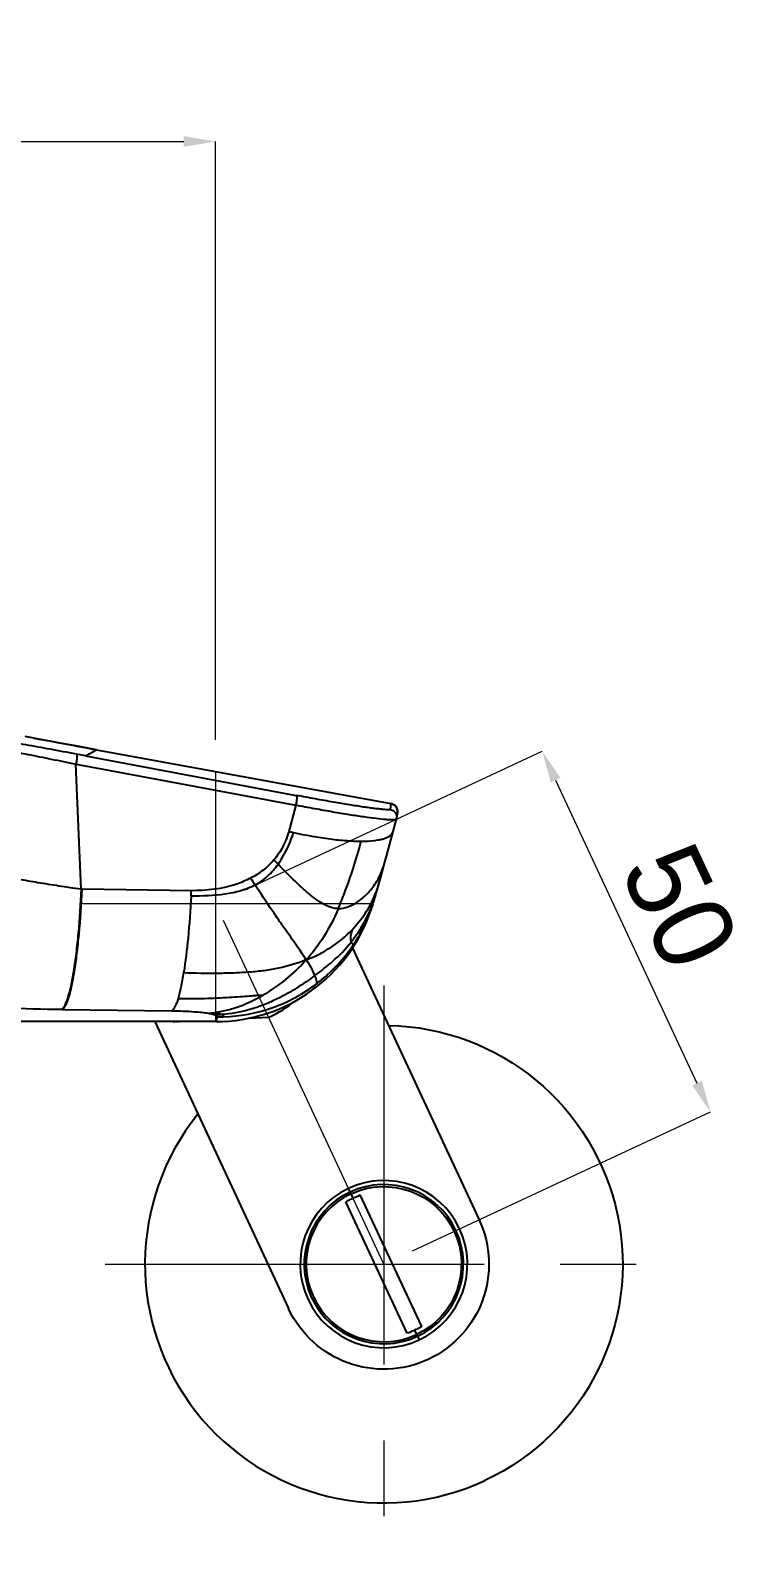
# Model space of a CAD drawing. Extents: x 0 to 1128, y 0 to 827.
# Drawn here: x 704.2 to 795, y 196.3 to 386.4 of the extents above; entities that cross this region are included whole.
import ezdxf

# ---------------------------------------------------------------- set-up
doc = ezdxf.new("R2010")
doc.units = 0
doc.header["$LTSCALE"] = 3
doc.header["$MEASUREMENT"] = 0
doc.header["$PDMODE"] = 3
doc.header["$PDSIZE"] = -10
doc.linetypes.add('CENTER', pattern=[50.8, 31.75, -6.35, 6.35, -6.35])
doc.linetypes.add('CENTER2', pattern=[28.575, 19.05, -3.175, 3.175, -3.175])
doc.layers.get('0').update_dxf_attribs({"linetype": 'CONTINUOUS'})
doc.layers.get('DEFPOINTS').update_dxf_attribs({"linetype": 'CONTINUOUS'})
doc.layers.add('1', color=7, linetype='CONTINUOUS')
doc.layers.add('Cneter', color=1, linetype='CENTER2', lineweight=13)
doc.styles.add('Daelim Dimension', font='')
doc.styles.get('Daelim Dimension').set_extended_font_data('나눔고딕')
doc.dimstyles.new('DEFAULT', dxfattribs={"dimscale": 2, "dimtxt": 2, "dimasz": 2, "dimexe": 0, "dimexo": 2, "dimgap": 1, "dimtad": 1, "dimdec": 1, "dimzin": 9, "dimdsep": 46, "dimtxsty": 'Daelim Dimension', "dimcen": 0.5, "dimclrd": 252, "dimclre": 252, "dimclrt": 3, "dimadec": 1, "dimazin": 0, "dimtfac": 1, "dimtdec": 1, "dimtix": 1, "dimtmove": 0, "dimatfit": 3, "dimfxl": 1, "dimtolj": 1, "dimtzin": 1, "dimlwd": 9, "dimlwe": 9, "dimarcsym": 0})

# ---------------------------------------------------------------- blocks, each defined once
blk = doc.blocks.new('*D6')
at = {"color": 5, "lineweight": 9, "ltscale": 0.5, "transparency": 16777216}
for p, q in [((617.5, 297.23), (617.5, 372.39)), ((621.5, 372.39), (723.5, 372.39)), ((727.5, 297.23), (727.5, 372.39))]:
    blk.add_line(p, q, dxfattribs=at)
at = {"color": 5, "ltscale": 0.5, "transparency": 16777216}
for points in [[(621.5, 373.06), (621.5, 371.73), (617.5, 372.39)], [(723.5, 373.06), (723.5, 371.73), (727.5, 372.39)]]:
    blk.add_solid(points, dxfattribs=at)
at = {"layer": 'DEFPOINTS', "color": 0, "ltscale": 0.5, "transparency": 16777216}
for p in [(727.5, 372.39), (617.5, 293.23), (727.5, 293.23)]:
    blk.add_point(p, dxfattribs=at)
at = {"color": 7, "ltscale": 0.5, "transparency": 16777216, "insert": (672.5, 379.8), "char_height": 10, "attachment_point": 5, "style": 'Daelim Dimension'}
blk.add_mtext('\\A1;110', dxfattribs=at)
blk = doc.blocks.new('*D5')
at = {"color": 5, "lineweight": 9, "ltscale": 0.5, "transparency": 16777216}
for p, q in [((731.12, 278.34), (768.52, 295.78)), ((770.21, 292.16), (787.96, 254.09)), ((752.25, 233.03), (789.65, 250.47))]:
    blk.add_line(p, q, dxfattribs=at)
at = {"color": 5, "ltscale": 0.5, "transparency": 16777216}
for points in [[(770.82, 292.44), (769.61, 291.88), (768.52, 295.78)], [(788.57, 254.37), (787.36, 253.81), (789.65, 250.47)]]:
    blk.add_solid(points, dxfattribs=at)
at = {"layer": 'DEFPOINTS', "color": 0, "ltscale": 0.5, "transparency": 16777216}
for p in [(727.5, 276.65), (789.65, 250.47), (748.63, 231.34)]:
    blk.add_point(p, dxfattribs=at)
at = {"color": 7, "ltscale": 0.5, "transparency": 16777216, "insert": (785.82, 276.27), "char_height": 10, "attachment_point": 5, "rotation": 294.9997, "style": 'Daelim Dimension'}
blk.add_mtext('\\A1;50', dxfattribs=at)

msp = doc.modelspace()

# ---------------------------------------------------------------- linework, layer by layer
at = {"color": 7, "linetype": 'Continuous'}
for p, q in [((711.18, 295.19), (710.01, 295.41)), ((711.18, 295.19), (712.55, 295.97)), ((711.18, 295.19), (737.63, 290.23)), ((712.55, 295.97), (749.53, 289.2)), ((709.94, 294.17), (711.11, 293.95)), ((710.62, 278.44), (709.94, 294.17)), ((711.11, 293.95), (737.56, 288.99)), ((737.56, 288.99), (736.68, 285.7)), ((749.53, 289.2), (749.43, 288.48)), ((749.53, 289.2), (749.53, 289.2)), ((749.21, 283.52), (750.21, 287.24)), ((750.21, 287.24), (750.24, 287.36)), ((750.34, 288.07), (750.24, 287.36)), ((750.34, 288.09), (750.34, 288.07)), ((748.64, 281.39), (749.21, 283.52)), ((748.25, 279.98), (748.64, 281.39)), ((748, 279.08), (748.25, 279.98)), ((710.62, 278.44), (710.74, 278.44)), ((724.45, 278.26), (710.74, 278.44)), ((747.68, 277.96), (747.84, 278.49)), ((747.84, 278.49), (748, 279.08)), ((747.04, 275.87), (747.13, 276.15)), ((747.04, 275.87), (747.04, 275.86)), ((747.13, 276.15), (747.23, 276.44)), ((747.23, 276.44), (747.3, 276.67)), ((708.18, 263.36), (708.3, 263.35)), ((708.3, 263.35), (722.01, 263.17)), ((731.63, 262.23), (734.23, 262.36)), ((727.57, 261.82), (685.88, 261.82)), ((727.57, 261.82), (685.88, 261.82)), ((722.16, 261.78), (722.87, 261.82)), ((727.57, 261.82), (727.57, 261.82))]:
    msp.add_line(p, q, dxfattribs=at)
for points in [[(712.55, 295.97), (710.41, 296.37), (708.03, 296.81), (705.76, 297.23), (703.58, 297.63)], [(747.3, 276.67), (747.35, 276.81), (747.41, 277.02), (747.47, 277.22), (747.53, 277.42), (747.59, 277.63), (747.68, 277.96)]]:
    msp.add_lwpolyline(points, dxfattribs=at)
for centre, radius, start, end in [((749.35, 288.22), 1, 351.7933, 79.6594), ((752.19, 354.66), 70.68, 257.3263, 257.8145), ((809.72, 353.01), 103.11, 223.42, 223.8361), ((1003.61, 456.59), 324.14, 213.0449, 213.2287), ((567.74, 285.56), 156.89, 357.0859, 357.3337), ((731.79, 282.35), 16.49, 341.0091, 343.9309), ((735.22, 282.81), 13.31, 337.9414, 344.5147), ((727.54, 282.37), 20.55, 270.075, 341.5457), ((727.54, 282.37), 20.55, 270.0691, 341.5439), ((731.66, 282.39), 16.62, 339.8941, 341.011), ((727.5, 276.65), 15.8, 295.2107, 309.017), ((725.51, 277.34), 14.51, 274.3555, 277.6338), ((681.66, 276.56), 48.22, 342.2036, 342.9243), ((727.79, 282.69), 20.29, 269.8862, 272.0401)]:
    msp.add_arc(centre, radius, start, end, dxfattribs=at)
for points, knots in [([(710.01, 295.41), (708.92, 295.62), (706.81, 296.02), (703.76, 296.57), (700.99, 297.05), (698.56, 297.44), (696.78, 297.7), (695.58, 297.85), (694.87, 297.93), (694.29, 297.99), (693.85, 298.02), (693.56, 298.03), (693.41, 298.03), (693.36, 298.01)], [0, 0, 0, 0, 0.19705, 0.382386, 0.550609, 0.697814, 0.819762, 0.870013, 0.912666, 0.947356, 0.97341, 0.990594, 1, 1, 1, 1]), ([(694.21, 297.06), (694.26, 297.06), (694.4, 297.04), (694.68, 297.01), (695.09, 296.96), (695.64, 296.88), (696.31, 296.78), (697.44, 296.59), (699.12, 296.3), (701.41, 295.88), (704.03, 295.37), (706.92, 294.79), (708.91, 294.38), (709.94, 294.17)], [0, 0, 0, 0, 0.008807, 0.026444, 0.052667, 0.087225, 0.129833, 0.180096, 0.301884, 0.44906, 0.617543, 0.802916, 1, 1, 1, 1]), ([(710.01, 295.41), (710.03, 295.41), (710.05, 295.36), (710.08, 295.23), (710.07, 294.96), (710.03, 294.59), (709.98, 294.31), (709.94, 294.17)], [0, 0, 0, 0, 0.038028, 0.105804, 0.333273, 0.650884, 1, 1, 1, 1]), ([(737.63, 290.23), (737.65, 290.22), (737.67, 290.18), (737.69, 290.04), (737.69, 289.78), (737.65, 289.41), (737.59, 289.13), (737.56, 288.99)], [0, 0, 0, 0, 0.038387, 0.106566, 0.334388, 0.651612, 1, 1, 1, 1]), ([(750.14, 287.19), (750.08, 287.17), (749.93, 287.15), (749.66, 287.15), (749.29, 287.16), (748.62, 287.21), (747.56, 287.33), (746.04, 287.53), (744.23, 287.81), (742.17, 288.15), (739.92, 288.55), (738.36, 288.84), (737.56, 288.99)], [0, 0, 0, 0, 0.013836, 0.035168, 0.064045, 0.100382, 0.194658, 0.315892, 0.461113, 0.626577, 0.80789, 1, 1, 1, 1]), ([(749.43, 288.48), (749.43, 288.46), (749.33, 288.44), (749.18, 288.43), (748.9, 288.44), (748.54, 288.47), (748.06, 288.51), (747.49, 288.58), (746.82, 288.67), (745.76, 288.82), (744.25, 289.06), (742.23, 289.4), (739.99, 289.79), (738.43, 290.08), (737.63, 290.23)], [0, 0, 0, 0, 0.005766, 0.019615, 0.042149, 0.073398, 0.113267, 0.161466, 0.217649, 0.281465, 0.430236, 0.603199, 0.795172, 1, 1, 1, 1]), ([(749.53, 289.2), (749.78, 289.16), (750.25, 288.87), (750.38, 288.33), (750.34, 288.09)], [0, 0, 0, 0, 0.500018, 1, 1, 1, 1]), ([(749.43, 288.48), (749.68, 288.44), (750.15, 288.15), (750.27, 287.61), (750.24, 287.36)], [0, 0, 0, 0, 0.500041, 1, 1, 1, 1]), ([(750.21, 287.24), (750.21, 287.23), (750.2, 287.2), (750.16, 287.19), (750.14, 287.19)], [0, 0, 0, 0, 0.180364, 1, 1, 1, 1]), ([(736.68, 285.7), (736.5, 285.02), (736.01, 283.75), (735.25, 282.63), (734.83, 282.13)], [0, 0, 0, 0, 0.518784, 1, 1, 1, 1]), ([(735.35, 281.59), (735.55, 281.88), (736.36, 283.12), (736.94, 284.5), (737.27, 285.57)], [0, 0, 0, 0, 0.239335, 1, 1, 1, 1]), ([(737.27, 285.57), (738.8, 285.24), (741.03, 284.84), (743.88, 284.54), (745.18, 284.48), (745.79, 284.48)], [0, 0, 0, 0, 0.547246, 0.788424, 1, 1, 1, 1]), ([(745.79, 284.48), (746.32, 284.48), (747.07, 284.51), (748.02, 284.65), (748.88, 284.84), (749.67, 285.21), (749.8, 285.68)], [0, 0, 0, 0, 0.369193, 0.523379, 0.656833, 1, 1, 1, 1]), ([(710.61, 278.44), (710.15, 278.49), (709.22, 278.63), (707.41, 278.91), (705.25, 279.25), (702.82, 279.66), (700.64, 280.12), (698.73, 280.64), (697.35, 281.21), (696.43, 281.77), (695.88, 282.23), (695.47, 282.7), (695.25, 283.02), (695.17, 283.15)], [0, 0, 0, 0, 0.085669, 0.170143, 0.33211, 0.48175, 0.617587, 0.737209, 0.840527, 0.886932, 0.931151, 0.971058, 1, 1, 1, 1]), ([(742.91, 276.01), (743.18, 276.65), (744.29, 279.42), (745.21, 282.27), (745.79, 284.48)], [0, 0, 0, 0, 0.232503, 1, 1, 1, 1]), ([(734.83, 282.13), (734.43, 281.66), (733.51, 280.79), (732.45, 280.13), (731.9, 279.84)], [0, 0, 0, 0, 0.501621, 1, 1, 1, 1]), ([(732.47, 278.97), (733.03, 279.27), (734.09, 280.05), (734.96, 281.05), (735.35, 281.59)], [0, 0, 0, 0, 0.485708, 1, 1, 1, 1]), ([(742.91, 276.01), (742.38, 276.01), (741.53, 276.29), (740.45, 276.93), (739.51, 277.63), (738.51, 278.48), (737.09, 279.8), (736.05, 280.86), (735.35, 281.59)], [0, 0, 0, 0, 0.165597, 0.269755, 0.393165, 0.533181, 0.68284, 1, 1, 1, 1]), ([(747.74, 279.44), (747.85, 279.62), (748.26, 280.34), (748.56, 281.12), (748.72, 281.72)], [0, 0, 0, 0, 0.256377, 1, 1, 1, 1]), ([(731.9, 279.84), (731.34, 279.55), (728.98, 278.55), (726.38, 278.24), (724.45, 278.26)], [0, 0, 0, 0, 0.245602, 1, 1, 1, 1]), ([(742.91, 276.01), (743.32, 276.01), (744.21, 276.21), (745.52, 276.9), (746.75, 278.01), (747.44, 278.94), (747.74, 279.44)], [0, 0, 0, 0, 0.198926, 0.438586, 0.714555, 1, 1, 1, 1]), ([(710.62, 278.44), (710.53, 276.6), (710.36, 273.91), (710, 270.48), (709.69, 268.26), (709.35, 266.41), (709, 264.98), (708.67, 264.07), (708.39, 263.58), (708.25, 263.41), (708.18, 263.36)], [0, 0, 0, 0, 0.359049, 0.524247, 0.671283, 0.794487, 0.890675, 0.958311, 0.982093, 1, 1, 1, 1]), ([(708.3, 263.35), (708.37, 263.42), (708.52, 263.59), (708.81, 264.1), (709.13, 265.02), (709.48, 266.44), (709.81, 268.25), (710.11, 270.41), (710.47, 273.84), (710.65, 276.56), (710.74, 278.44)], [0, 0, 0, 0, 0.018941, 0.04386, 0.113159, 0.208599, 0.328747, 0.471235, 0.633023, 1, 1, 1, 1]), ([(724.42, 277.58), (724.33, 275.82), (724.1, 272.6), (723.73, 269.38), (723.49, 267.94)], [0, 0, 0, 0, 0.546001, 1, 1, 1, 1]), ([(732.47, 278.97), (731.9, 278.66), (730.65, 278.18), (727.95, 277.64), (725.84, 277.58), (724.42, 277.58)], [0, 0, 0, 0, 0.233915, 0.482999, 1, 1, 1, 1]), ([(738.89, 269.57), (738.55, 270.09), (737.73, 271.29), (736.6, 272.9), (735.51, 274.44), (734.19, 276.37), (733.17, 277.89), (732.47, 278.97)], [0, 0, 0, 0, 0.163413, 0.384051, 0.515872, 0.661811, 1, 1, 1, 1]), ([(744.64, 273.35), (745.25, 273.98), (746.37, 275.38), (747.22, 276.97), (747.56, 277.82)], [0, 0, 0, 0, 0.491413, 1, 1, 1, 1]), ([(742.91, 276.01), (742.4, 274.81), (741.25, 272.53), (739.71, 270.49), (738.89, 269.57)], [0, 0, 0, 0, 0.512986, 1, 1, 1, 1]), ([(744.53, 271.81), (744.82, 272.18), (745.92, 273.68), (746.79, 275.36), (747.27, 276.68)], [0, 0, 0, 0, 0.249646, 1, 1, 1, 1]), ([(744.8, 271.46), (745.07, 271.86), (746.06, 273.47), (746.83, 275.21), (747.26, 276.55)], [0, 0, 0, 0, 0.256252, 1, 1, 1, 1]), ([(738.89, 269.57), (739.98, 270), (742.06, 271.04), (743.87, 272.52), (744.64, 273.35)], [0, 0, 0, 0, 0.508798, 1, 1, 1, 1]), ([(739.96, 267.59), (740.74, 268.16), (742.38, 269.44), (743.84, 270.94), (744.53, 271.81)], [0, 0, 0, 0, 0.466043, 1, 1, 1, 1]), ([(744.64, 273.35), (744.54, 273.03), (744.41, 272.52), (744.45, 271.98), (744.53, 271.81)], [0, 0, 0, 0, 0.642336, 1, 1, 1, 1]), ([(744.53, 271.81), (744.57, 271.72), (744.64, 271.61), (744.76, 271.52), (744.8, 271.48), (744.8, 271.46)], [0, 0, 0, 0, 0.663989, 0.860889, 1, 1, 1, 1]), ([(740.24, 266.6), (740.68, 266.94), (742.39, 268.37), (743.87, 270.08), (744.8, 271.46)], [0, 0, 0, 0, 0.252459, 1, 1, 1, 1]), ([(738.89, 269.57), (737.76, 269.12), (736, 268.6), (733.59, 268.19), (731.73, 268.01), (729.8, 267.91), (727.05, 267.84), (724.93, 267.87), (723.49, 267.94)], [0, 0, 0, 0, 0.232947, 0.351152, 0.470115, 0.592908, 0.722829, 1, 1, 1, 1]), ([(738.89, 269.57), (738.08, 268.68), (736.35, 267.04), (734.39, 265.69), (733.38, 265.08)], [0, 0, 0, 0, 0.504879, 1, 1, 1, 1]), ([(738.89, 269.57), (739.13, 269.19), (739.52, 268.54), (739.83, 267.86), (739.96, 267.59)], [0, 0, 0, 0, 0.599443, 1, 1, 1, 1]), ([(723.49, 267.94), (723.38, 267.33), (723.17, 266.24), (722.92, 265.16), (722.79, 264.69)], [0, 0, 0, 0, 0.558974, 1, 1, 1, 1]), ([(739.96, 267.59), (739.22, 267.04), (738.04, 266.22), (736.32, 265.21), (734.86, 264.47), (733.3, 263.79), (731.13, 263.09), (729.45, 262.78), (728.33, 262.69)], [0, 0, 0, 0, 0.216146, 0.337422, 0.4663, 0.601136, 0.73553, 1, 1, 1, 1]), ([(728.51, 262.41), (730.56, 262.48), (734.76, 263.26), (738.53, 265.3), (740.24, 266.6)], [0, 0, 0, 0, 0.488114, 1, 1, 1, 1]), ([(740.24, 266.6), (740.24, 266.66), (740.24, 266.79), (740.16, 267.13), (740.05, 267.39), (739.96, 267.59)], [0, 0, 0, 0, 0.167522, 0.386295, 1, 1, 1, 1]), ([(685.17, 265.31), (686.52, 264.97), (689.66, 264.42), (694.96, 263.87), (701.26, 263.5), (705.79, 263.39), (708.18, 263.36)], [0, 0, 0, 0, 0.181007, 0.412876, 0.69054, 1, 1, 1, 1]), ([(722.79, 264.69), (722.68, 264.36), (722.52, 263.9), (722.23, 263.4), (722.08, 263.23), (722.01, 263.17)], [0, 0, 0, 0, 0.613474, 0.833297, 1, 1, 1, 1]), ([(733.38, 265.08), (733.15, 265.1), (732.61, 265.08), (731.69, 265), (730.54, 264.91), (728.66, 264.79), (726.05, 264.67), (723.9, 264.66), (722.79, 264.69)], [0, 0, 0, 0, 0.064079, 0.152048, 0.261844, 0.391193, 0.684998, 1, 1, 1, 1]), ([(733.38, 265.08), (732.48, 264.53), (730.56, 263.61), (728.49, 263.09), (727.44, 262.95)], [0, 0, 0, 0, 0.497781, 1, 1, 1, 1]), ([(722.01, 263.17), (722.95, 263.16), (724.49, 263.11), (726.03, 262.96), (726.61, 262.87)], [0, 0, 0, 0, 0.613743, 1, 1, 1, 1]), ([(726.61, 262.87), (726.8, 262.83), (727.11, 262.77), (727.41, 262.68), (727.52, 262.63)], [0, 0, 0, 0, 0.597632, 1, 1, 1, 1]), ([(727.44, 262.95), (727.63, 262.92), (727.93, 262.86), (728.23, 262.75), (728.33, 262.69)], [0, 0, 0, 0, 0.617697, 1, 1, 1, 1]), ([(728.33, 262.69), (728.13, 262.67), (727.86, 262.65), (727.59, 262.64), (727.52, 262.63)], [0, 0, 0, 0, 0.752848, 1, 1, 1, 1]), ([(727.52, 262.63), (727.56, 262.62), (727.64, 262.58), (727.74, 262.51), (727.76, 262.43), (727.75, 262.4)], [0, 0, 0, 0, 0.371013, 0.747847, 1, 1, 1, 1]), ([(728.33, 262.69), (728.39, 262.65), (728.48, 262.57), (728.51, 262.46), (728.51, 262.41)], [0, 0, 0, 0, 0.60188, 1, 1, 1, 1])]:
    msp.add_open_spline(points, degree=3, knots=knots, dxfattribs=at)
msp.add_open_spline([(704.61, 297.44), (707.26, 296.96), (709.91, 296.46), (712.55, 295.97)], degree=3, dxfattribs=at)
at = {"layer": '1', "color": 7, "linetype": 'Continuous'}
for p, q in [((744.69, 271.03), (760.59, 236.92)), ((719.85, 261.82), (736.67, 225.76)), ((744.4, 240.4), (744.19, 240.85)), ((744.4, 240.4), (744.51, 240.17)), ((744.76, 239.63), (744.51, 240.17)), ((753.39, 223.5), (745.68, 240.03)), ((751.58, 222.65), (743.87, 239.18)), ((752.5, 223.05), (752.75, 222.5)), ((752.86, 222.28), (752.75, 222.5)), ((752.86, 222.28), (753.07, 221.82))]:
    msp.add_line(p, q, dxfattribs=at)
at = {"layer": '1', "color": 7, "linetype": 'Continuous', "extrusion": (0, 0, -1)}
for radius, start, end in [(30, 91.1056, 245.0002), (9.75, 65.0002, 245.0002), (13.2, 155.0002, 335.0002)]:
    msp.add_arc((-748.63, 231.34), radius, start, end, dxfattribs=at)
at = {"layer": '1', "color": 7, "linetype": 'Continuous'}
for radius, start, end in [(30, 141.1058, 294.9998), (10.5, 294.9998, 114.9998), (10, 294.9998, 114.9998), (10.5, 114.9998, 294.9998), (10, 114.9998, 294.9998), (9.75, 114.9998, 294.9998)]:
    msp.add_arc((748.63, 231.34), radius, start, end, dxfattribs=at)
for points in [[(743.87, 239.18), (743.97, 239.23), (744.16, 239.34), (744.46, 239.49), (744.66, 239.58), (744.76, 239.63)], [(744.76, 239.63), (744.86, 239.68), (745.07, 239.77), (745.37, 239.9), (745.58, 239.99), (745.68, 240.03)], [(752.5, 223.05), (752.4, 223), (752.19, 222.91), (751.89, 222.77), (751.68, 222.69), (751.58, 222.65)], [(753.39, 223.5), (753.29, 223.44), (753.1, 223.34), (752.8, 223.19), (752.6, 223.09), (752.5, 223.05)]]:
    msp.add_open_spline(points, degree=3, dxfattribs=at)
at = {"layer": 'Cneter'}
for p, q in [((727.5, 293.23), (727.5, 261.82)), ((710.52, 276.65), (747.3, 276.65))]:
    msp.add_line(p, q, dxfattribs=at)
at = {"layer": 'Cneter', "linetype": 'CENTER', "ltscale": 0.5}
for p, q in [((748.63, 231.34), (727.5, 276.65)), ((748.63, 266.34), (748.63, 196.34)), ((713.63, 231.34), (783.63, 231.34))]:
    msp.add_line(p, q, dxfattribs=at)

# ---------------------------------------------------------------- dimensions: what is measured, and where the dimension line sits
at = {"color": 5, "ltscale": 0.5}
dim = msp.add_linear_dim(base=(727.5, 372.39), p1=(617.5, 293.23), p2=(727.5, 293.23), dimstyle='DEFAULT', override={"dimtxt": 5, "dimclrd": 5, "dimclre": 5, "dimclrt": 7}, dxfattribs=at)
dim.commit()
dim.dimension.update_dxf_attribs({"geometry": '*D6', "text_midpoint": (672.5, 379.8)})
dim = msp.add_aligned_dim(p1=(727.5, 276.65), p2=(748.63, 231.34), distance=45.26, dimstyle='DEFAULT', override={"dimtxt": 5, "dimclrd": 5, "dimclre": 5, "dimclrt": 7}, dxfattribs=at)
dim.commit()
dim.dimension.update_dxf_attribs({"geometry": '*D5', "text_midpoint": (785.82, 276.27)})

doc.saveas('drawing.dxf')
